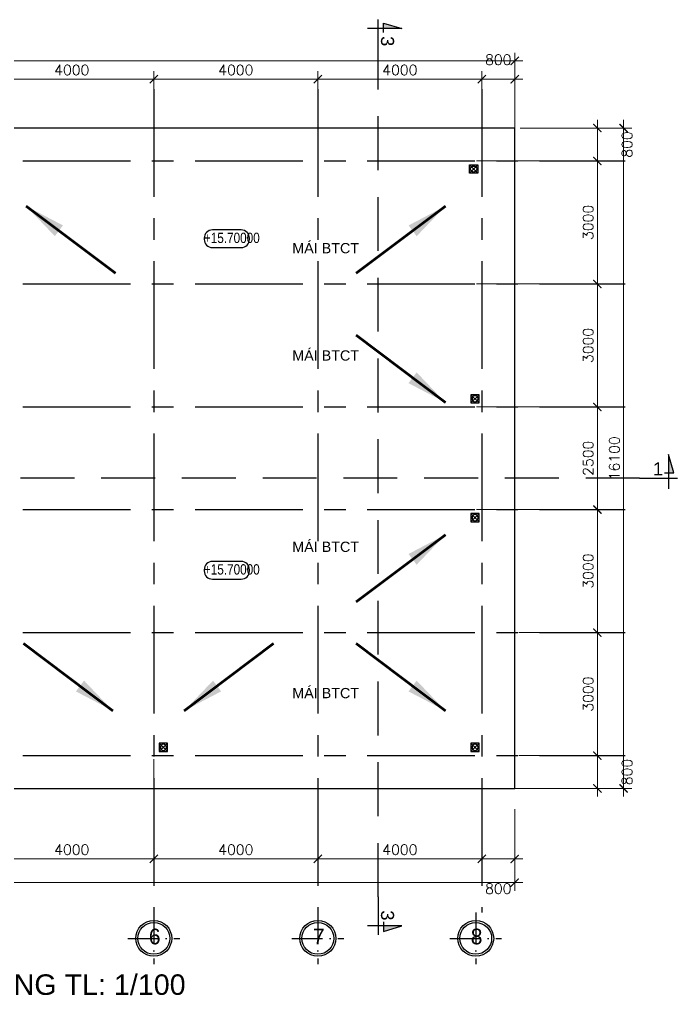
# Model space of a CAD drawing. Header units: inches. Extents: x 452443 to 881249, y 975131 to 1198310.
# Drawn here: x 812523 to 828563, y 1077493 to 1101381 of the extents above; entities that cross this region are included whole.
import ezdxf
from ezdxf.enums import TextEntityAlignment as Align

# ---------------------------------------------------------------- set-up
doc = ezdxf.new("R2010")
doc.units = ezdxf.units.IN
doc.header["$LTSCALE"] = 3.5
doc.header["$MEASUREMENT"] = 0
for name, pattern in [('ACAD_ISO10W100', [18, 12, -3, 0, -3]), ('CENTER', [2, 1.25, -0.25, 0.25, -0.25]), ('HIDDEN', [0.375, 0.25, -0.125])]:
    doc.linetypes.add(name, pattern=pattern)
for name, color, linetype in [('DOOR-84', 84, 'Continuous'), ('hatch', 4, 'Continuous'), ('HATCH47', 47, 'Continuous'), ('Net thay', 140, 'Continuous'), ('Netcat', 5, 'Continuous'), ('NOI THAT', 42, 'Continuous'), ('phong', 2, 'Continuous'), ('text', 3, 'Continuous'), ('TEXT2', 7, 'Continuous'), ('thuocdo', 3, 'Continuous'), ('Truc', 252, 'Continuous'), ('VISIONABLE-LINE126', 126, 'Continuous')]:
    doc.layers.add(name, color=color, linetype=linetype)
doc.styles.add('romand', font='romand.shx')
doc.styles.add('STYLE5', font='VAVON_.TTF')
doc.styles.add('THONG', font='VHELVCN0.TTF', dxfattribs={"height": 250})
doc.styles.add('VNI-HELVE', font='VHELVEN0.TTF')
doc.dimstyles.new('TL100', dxfattribs={"dimscale": 100, "dimtxt": 2.5, "dimasz": 2, "dimexe": 2, "dimexo": 1, "dimgap": 1, "dimtad": 1, "dimdec": 0, "dimzin": 0, "dimdsep": 46, "dimtxsty": 'romand', "dimblk": 'ARCHTICK', "dimcen": 2, "dimdle": 2, "dimclrd": 256, "dimclre": 256, "dimclrt": 7, "dimadec": 0, "dimazin": 0, "dimtfac": 0.004, "dimtdec": 0, "dimtmove": 2, "dimatfit": 3, "dimfxl": 1, "dimtolj": 1, "dimtzin": 0, "dimlwd": 20, "dimlwe": 20, "dimarcsym": 1})

# ---------------------------------------------------------------- blocks, each defined once
blk = doc.blocks.new('truc tron')
at = {"layer": 'DOOR-84', "linetype": 'ACAD_ISO10W100', "ltscale": 20}
for p, q in [((0, -710), (0, 710)), ((710, 0), (-710, 0))]:
    blk.add_line(p, q, dxfattribs=at)
at = {"layer": 'DOOR-84', "linetype": 'Continuous'}
blk.add_circle((0, 0), 492, dxfattribs=at)
at = {"layer": 'NOI THAT', "linetype": 'Continuous'}
blk.add_circle((0, 0), 437, dxfattribs=at)
blk = doc.blocks.new('thu-nuoc')
blk.add_lwpolyline([(0, -200), (-200, -200), (-200, 0), (0, 0)], close=True)
blk.add_circle((-100, -100), 75)
at = {"layer": 'hatch'}
for p, q in [((-200, 0), (0, -200)), ((0, 0), (-200, -200))]:
    blk.add_line(p, q, dxfattribs=at)
blk = doc.blocks.new('dc')
at = {"layer": 'Netcat'}
blk.add_hatch(color=256, dxfattribs=at).paths.add_polyline_path([(828, 672), (828, 147), (989, 147)])
for p, q in [((828, 672), (828, -310)), ((989, 147), (828, 672)), ((0, 0), (1087, 0)), ((717, 147), (989, 147))]:
    blk.add_line(p, q, dxfattribs=at)
at = {"style": 'VNI-HELVE', "flags": 4}
blk.add_attdef('E', text='', height=375, dxfattribs=at).set_placement((482, 272), align=Align.MIDDLE_CENTER)
blk = doc.blocks.new('_ArchTick')
at = {"color": 0, "linetype": 'ByBlock', "const_width": 0.15}
blk.add_lwpolyline([(-0.5, -0.5), (0.5, 0.5)], dxfattribs=at)
blk = doc.blocks.new('*D1927')
at = {"layer": 'DEFPOINTS', "color": 0}
for p in [(815795, 1083446), (811795, 1083143), (815795, 1080918)]:
    blk.add_point(p, dxfattribs=at)
at = {"layer": 'thuocdo', "lineweight": 20}
for p, q in [((815795, 1083346), (815795, 1080718)), ((811795, 1083043), (811795, 1080718)), ((811595, 1080918), (815995, 1080918))]:
    blk.add_line(p, q, dxfattribs=at)
at = {"layer": 'thuocdo', "lineweight": 20, "xscale": 200, "yscale": 200, "zscale": 200, "rotation": 180}
blk.add_blockref('_ArchTick', (811795, 1080918), dxfattribs=at)
at = {"layer": 'thuocdo', "lineweight": 20, "xscale": 200, "yscale": 200, "zscale": 200}
blk.add_blockref('_ArchTick', (815795, 1080918), dxfattribs=at)
at = {"layer": 'thuocdo', "color": 7, "insert": (813795, 1081143), "char_height": 250, "attachment_point": 5, "style": 'romand'}
blk.add_mtext('\\A1;4000', dxfattribs=at)
blk = doc.blocks.new('*D1928')
at = {"layer": 'DEFPOINTS', "color": 0}
for p in [(815795, 1083446), (819795, 1080918), (819795, 1080187)]:
    blk.add_point(p, dxfattribs=at)
at = {"layer": 'thuocdo', "lineweight": 20}
for p, q in [((815795, 1083346), (815795, 1080718)), ((819795, 1080287), (819795, 1081118)), ((815595, 1080918), (819995, 1080918))]:
    blk.add_line(p, q, dxfattribs=at)
at = {"layer": 'thuocdo', "lineweight": 20, "xscale": 200, "yscale": 200, "zscale": 200, "rotation": 180}
blk.add_blockref('_ArchTick', (815795, 1080918), dxfattribs=at)
at = {"layer": 'thuocdo', "lineweight": 20, "xscale": 200, "yscale": 200, "zscale": 200}
blk.add_blockref('_ArchTick', (819795, 1080918), dxfattribs=at)
at = {"layer": 'thuocdo', "color": 7, "insert": (817795, 1081143), "char_height": 250, "attachment_point": 5, "style": 'romand'}
blk.add_mtext('\\A1;4000', dxfattribs=at)
blk = doc.blocks.new('*D1929')
at = {"layer": 'DEFPOINTS', "color": 0}
for p in [(823795, 1082134), (823795, 1080918), (819795, 1080187)]:
    blk.add_point(p, dxfattribs=at)
at = {"layer": 'thuocdo', "lineweight": 20}
for p, q in [((823795, 1082034), (823795, 1080718)), ((819795, 1080287), (819795, 1081118)), ((819595, 1080918), (823995, 1080918))]:
    blk.add_line(p, q, dxfattribs=at)
at = {"layer": 'thuocdo', "lineweight": 20, "xscale": 200, "yscale": 200, "zscale": 200, "rotation": 180}
blk.add_blockref('_ArchTick', (819795, 1080918), dxfattribs=at)
at = {"layer": 'thuocdo', "lineweight": 20, "xscale": 200, "yscale": 200, "zscale": 200}
blk.add_blockref('_ArchTick', (823795, 1080918), dxfattribs=at)
at = {"layer": 'thuocdo', "color": 7, "insert": (821795, 1081143), "char_height": 250, "attachment_point": 5, "style": 'romand'}
blk.add_mtext('\\A1;4000', dxfattribs=at)
blk = doc.blocks.new('*D1936')
at = {"layer": 'DEFPOINTS', "color": 0}
for p in [(794495, 1082361), (824595, 1082212), (824595, 1080339)]:
    blk.add_point(p, dxfattribs=at)
at = {"layer": 'thuocdo', "lineweight": 20}
for p, q in [((794495, 1082261), (794495, 1080139)), ((824595, 1082112), (824595, 1080139)), ((794295, 1080339), (824795, 1080339))]:
    blk.add_line(p, q, dxfattribs=at)
at = {"layer": 'thuocdo', "lineweight": 20, "xscale": 200, "yscale": 200, "zscale": 200, "rotation": 180}
blk.add_blockref('_ArchTick', (794495, 1080339), dxfattribs=at)
at = {"layer": 'thuocdo', "lineweight": 20, "xscale": 200, "yscale": 200, "zscale": 200}
blk.add_blockref('_ArchTick', (824595, 1080339), dxfattribs=at)
at = {"layer": 'thuocdo', "color": 7, "insert": (809545, 1080564), "char_height": 250, "attachment_point": 5, "style": 'romand'}
blk.add_mtext('\\A1;30100', dxfattribs=at)
blk = doc.blocks.new('*D1937')
at = {"layer": 'DEFPOINTS', "color": 0}
for p in [(824595, 1100375), (794495, 1098284), (824595, 1098284)]:
    blk.add_point(p, dxfattribs=at)
at = {"layer": 'thuocdo', "lineweight": 20}
for p, q in [((794495, 1098384), (794495, 1100575)), ((824595, 1098384), (824595, 1100575)), ((794295, 1100375), (824795, 1100375))]:
    blk.add_line(p, q, dxfattribs=at)
at = {"layer": 'thuocdo', "lineweight": 20, "xscale": 200, "yscale": 200, "zscale": 200, "rotation": 180}
blk.add_blockref('_ArchTick', (794495, 1100375), dxfattribs=at)
at = {"layer": 'thuocdo', "lineweight": 20, "xscale": 200, "yscale": 200, "zscale": 200}
blk.add_blockref('_ArchTick', (824595, 1100375), dxfattribs=at)
at = {"layer": 'thuocdo', "color": 7, "insert": (809545, 1100600), "char_height": 250, "attachment_point": 5, "style": 'romand'}
blk.add_mtext('\\A1;30100', dxfattribs=at)
blk = doc.blocks.new('*D1940')
at = {"layer": 'DEFPOINTS', "color": 0}
for p in [(819795, 1099928), (815795, 1097650), (819795, 1097650)]:
    blk.add_point(p, dxfattribs=at)
at = {"layer": 'thuocdo', "lineweight": 20}
for p, q in [((815795, 1097750), (815795, 1100128)), ((819795, 1097750), (819795, 1100128)), ((815595, 1099928), (819995, 1099928))]:
    blk.add_line(p, q, dxfattribs=at)
at = {"layer": 'thuocdo', "lineweight": 20, "xscale": 200, "yscale": 200, "zscale": 200, "rotation": 180}
blk.add_blockref('_ArchTick', (815795, 1099928), dxfattribs=at)
at = {"layer": 'thuocdo', "lineweight": 20, "xscale": 200, "yscale": 200, "zscale": 200}
blk.add_blockref('_ArchTick', (819795, 1099928), dxfattribs=at)
at = {"layer": 'thuocdo', "color": 7, "insert": (817795, 1100153), "char_height": 250, "attachment_point": 5, "style": 'romand'}
blk.add_mtext('\\A1;4000', dxfattribs=at)
blk = doc.blocks.new('*D1943')
at = {"layer": 'DEFPOINTS', "color": 0}
for p in [(815795, 1099928), (811795, 1097845), (815795, 1097650)]:
    blk.add_point(p, dxfattribs=at)
at = {"layer": 'thuocdo', "lineweight": 20}
for p, q in [((811795, 1097945), (811795, 1100128)), ((815795, 1097750), (815795, 1100128)), ((811595, 1099928), (815995, 1099928))]:
    blk.add_line(p, q, dxfattribs=at)
at = {"layer": 'thuocdo', "lineweight": 20, "xscale": 200, "yscale": 200, "zscale": 200, "rotation": 180}
blk.add_blockref('_ArchTick', (811795, 1099928), dxfattribs=at)
at = {"layer": 'thuocdo', "lineweight": 20, "xscale": 200, "yscale": 200, "zscale": 200}
blk.add_blockref('_ArchTick', (815795, 1099928), dxfattribs=at)
at = {"layer": 'thuocdo', "color": 7, "insert": (813795, 1100153), "char_height": 250, "attachment_point": 5, "style": 'romand'}
blk.add_mtext('\\A1;4000', dxfattribs=at)
blk = doc.blocks.new('*D1944')
at = {"layer": 'DEFPOINTS', "color": 0}
for p in [(823568, 1094936), (826611, 1094936), (823568, 1091936)]:
    blk.add_point(p, dxfattribs=at)
at = {"layer": 'thuocdo', "lineweight": 20}
for p, q in [((826611, 1091736), (826611, 1095136)), ((823668, 1094936), (826811, 1094936)), ((823668, 1091936), (826811, 1091936))]:
    blk.add_line(p, q, dxfattribs=at)
at = {"layer": 'thuocdo', "lineweight": 20, "xscale": 200, "yscale": 200, "zscale": 200}
for p, rotation in [((826611, 1094936), 90), ((826611, 1091936), 270)]:
    blk.add_blockref('_ArchTick', p, dxfattribs=dict(at, rotation=rotation))
at = {"layer": 'thuocdo', "color": 7, "insert": (826386, 1093436), "char_height": 250, "attachment_point": 5, "rotation": 90, "style": 'romand'}
blk.add_mtext('\\A1;3000', dxfattribs=at)
blk = doc.blocks.new('*D1945')
at = {"layer": 'DEFPOINTS', "color": 0}
for p in [(823568, 1091936), (826611, 1091936), (823568, 1089436)]:
    blk.add_point(p, dxfattribs=at)
at = {"layer": 'thuocdo', "lineweight": 20}
for p, q in [((826611, 1089236), (826611, 1092136)), ((823668, 1091936), (826811, 1091936)), ((823668, 1089436), (826811, 1089436))]:
    blk.add_line(p, q, dxfattribs=at)
at = {"layer": 'thuocdo', "lineweight": 20, "xscale": 200, "yscale": 200, "zscale": 200}
for p, rotation in [((826611, 1091936), 90), ((826611, 1089436), 270)]:
    blk.add_blockref('_ArchTick', p, dxfattribs=dict(at, rotation=rotation))
at = {"layer": 'thuocdo', "color": 7, "insert": (826386, 1090686), "char_height": 250, "attachment_point": 5, "rotation": 90, "style": 'romand'}
blk.add_mtext('\\A1;2500', dxfattribs=at)
blk = doc.blocks.new('*D1946')
at = {"layer": 'DEFPOINTS', "color": 0}
for p in [(823795, 1099928), (823795, 1097846), (819795, 1097650)]:
    blk.add_point(p, dxfattribs=at)
at = {"layer": 'thuocdo', "lineweight": 20}
for p, q in [((819795, 1097750), (819795, 1100128)), ((823795, 1097946), (823795, 1100128)), ((819595, 1099928), (823995, 1099928))]:
    blk.add_line(p, q, dxfattribs=at)
at = {"layer": 'thuocdo', "lineweight": 20, "xscale": 200, "yscale": 200, "zscale": 200, "rotation": 180}
blk.add_blockref('_ArchTick', (819795, 1099928), dxfattribs=at)
at = {"layer": 'thuocdo', "lineweight": 20, "xscale": 200, "yscale": 200, "zscale": 200}
blk.add_blockref('_ArchTick', (823795, 1099928), dxfattribs=at)
at = {"layer": 'thuocdo', "color": 7, "insert": (821795, 1100153), "char_height": 250, "attachment_point": 5, "style": 'romand'}
blk.add_mtext('\\A1;4000', dxfattribs=at)
blk = doc.blocks.new('*D1947')
at = {"layer": 'DEFPOINTS', "color": 0}
for p in [(823568, 1097936), (826611, 1097936), (823568, 1094936)]:
    blk.add_point(p, dxfattribs=at)
at = {"layer": 'thuocdo', "lineweight": 20}
for p, q in [((823668, 1097936), (826811, 1097936)), ((826611, 1094736), (826611, 1098136)), ((823668, 1094936), (826811, 1094936))]:
    blk.add_line(p, q, dxfattribs=at)
at = {"layer": 'thuocdo', "lineweight": 20, "xscale": 200, "yscale": 200, "zscale": 200}
for p, rotation in [((826611, 1097936), 90), ((826611, 1094936), 270)]:
    blk.add_blockref('_ArchTick', p, dxfattribs=dict(at, rotation=rotation))
at = {"layer": 'thuocdo', "color": 7, "insert": (826386, 1096436), "char_height": 250, "attachment_point": 5, "rotation": 90, "style": 'romand'}
blk.add_mtext('\\A1;3000', dxfattribs=at)
blk = doc.blocks.new('*D1948')
at = {"layer": 'DEFPOINTS', "color": 0}
for p in [(825918, 1098736), (824091, 1082636), (827251, 1082636)]:
    blk.add_point(p, dxfattribs=at)
at = {"layer": 'thuocdo', "lineweight": 20}
for p, q in [((827251, 1098936), (827251, 1082436)), ((826018, 1098736), (827451, 1098736)), ((824191, 1082636), (827451, 1082636))]:
    blk.add_line(p, q, dxfattribs=at)
at = {"layer": 'thuocdo', "lineweight": 20, "xscale": 200, "yscale": 200, "zscale": 200}
for p, rotation in [((827251, 1098736), 90), ((827251, 1082636), 270)]:
    blk.add_blockref('_ArchTick', p, dxfattribs=dict(at, rotation=rotation))
at = {"layer": 'thuocdo', "color": 7, "insert": (827026, 1090686), "char_height": 250, "attachment_point": 5, "rotation": 90, "style": 'romand'}
blk.add_mtext('\\A1;16100', dxfattribs=at)
blk = doc.blocks.new('*D2338')
at = {"layer": 'DEFPOINTS', "color": 0}
for p in [(824595, 1099928), (823795, 1098876), (824595, 1098729)]:
    blk.add_point(p, dxfattribs=at)
at = {"layer": 'thuocdo', "linetype": 'Continuous', "lineweight": 20}
for p, q in [((823795, 1098976), (823795, 1100128)), ((824595, 1098829), (824595, 1100128)), ((823595, 1099928), (824795, 1099928))]:
    blk.add_line(p, q, dxfattribs=at)
at = {"layer": 'thuocdo', "lineweight": 20, "xscale": 200, "yscale": 200, "zscale": 200, "rotation": 180}
blk.add_blockref('_ArchTick', (823795, 1099928), dxfattribs=at)
at = {"layer": 'thuocdo', "lineweight": 20, "xscale": 200, "yscale": 200, "zscale": 200}
blk.add_blockref('_ArchTick', (824595, 1099928), dxfattribs=at)
at = {"layer": 'thuocdo', "color": 7, "insert": (824195, 1100403), "char_height": 250, "attachment_point": 5, "style": 'romand'}
blk.add_mtext('\\A1;800', dxfattribs=at)
blk = doc.blocks.new('*D2339')
at = {"layer": 'DEFPOINTS', "color": 0}
for p in [(824632, 1098736), (826611, 1098736), (825061, 1097936)]:
    blk.add_point(p, dxfattribs=at)
at = {"layer": 'thuocdo', "linetype": 'Continuous', "lineweight": 20}
for p, q in [((826611, 1097736), (826611, 1098936)), ((824732, 1098736), (826811, 1098736)), ((825161, 1097936), (826811, 1097936))]:
    blk.add_line(p, q, dxfattribs=at)
at = {"layer": 'thuocdo', "lineweight": 20, "xscale": 200, "yscale": 200, "zscale": 200}
for p, rotation in [((826611, 1098736), 90), ((826611, 1097936), 270)]:
    blk.add_blockref('_ArchTick', p, dxfattribs=dict(at, rotation=rotation))
at = {"layer": 'thuocdo', "color": 7, "insert": (827336, 1098336), "char_height": 250, "attachment_point": 5, "rotation": 90, "style": 'romand'}
blk.add_mtext('\\A1;800', dxfattribs=at)
blk = doc.blocks.new('*D2341')
at = {"layer": 'DEFPOINTS', "color": 0}
for p in [(823795, 1082234), (824595, 1082234), (824595, 1080918)]:
    blk.add_point(p, dxfattribs=at)
at = {"layer": 'thuocdo', "linetype": 'Continuous', "lineweight": 20}
for p, q in [((823795, 1082134), (823795, 1080718)), ((824595, 1082134), (824595, 1080718)), ((823595, 1080918), (824795, 1080918))]:
    blk.add_line(p, q, dxfattribs=at)
at = {"layer": 'thuocdo', "lineweight": 20, "xscale": 200, "yscale": 200, "zscale": 200, "rotation": 180}
blk.add_blockref('_ArchTick', (823795, 1080918), dxfattribs=at)
at = {"layer": 'thuocdo', "lineweight": 20, "xscale": 200, "yscale": 200, "zscale": 200}
blk.add_blockref('_ArchTick', (824595, 1080918), dxfattribs=at)
at = {"layer": 'thuocdo', "color": 7, "insert": (824195, 1080193), "char_height": 250, "attachment_point": 5, "style": 'romand'}
blk.add_mtext('\\A1;800', dxfattribs=at)
blk = doc.blocks.new('*D2419')
at = {"layer": 'DEFPOINTS', "color": 0}
for p in [(824595, 1089436), (824595, 1086436), (826611, 1086436)]:
    blk.add_point(p, dxfattribs=at)
at = {"layer": 'thuocdo', "lineweight": 20}
for p, q in [((826611, 1089636), (826611, 1086236)), ((824695, 1089436), (826811, 1089436)), ((824695, 1086436), (826811, 1086436))]:
    blk.add_line(p, q, dxfattribs=at)
at = {"layer": 'thuocdo', "lineweight": 20, "xscale": 200, "yscale": 200, "zscale": 200}
for p, rotation in [((826611, 1089436), 90), ((826611, 1086436), 270)]:
    blk.add_blockref('_ArchTick', p, dxfattribs=dict(at, rotation=rotation))
at = {"layer": 'thuocdo', "color": 7, "insert": (826386, 1087936), "char_height": 250, "attachment_point": 5, "rotation": 90, "style": 'romand'}
blk.add_mtext('\\A1;3000', dxfattribs=at)
blk = doc.blocks.new('*D2420')
at = {"layer": 'DEFPOINTS', "color": 0}
for p in [(824595, 1086436), (824595, 1083436), (826611, 1083436)]:
    blk.add_point(p, dxfattribs=at)
at = {"layer": 'thuocdo', "linetype": 'Continuous', "lineweight": 20}
for p, q in [((826611, 1086636), (826611, 1083236)), ((824695, 1086436), (826811, 1086436)), ((824695, 1083436), (826811, 1083436))]:
    blk.add_line(p, q, dxfattribs=at)
at = {"layer": 'thuocdo', "lineweight": 20, "xscale": 200, "yscale": 200, "zscale": 200}
for p, rotation in [((826611, 1086436), 90), ((826611, 1083436), 270)]:
    blk.add_blockref('_ArchTick', p, dxfattribs=dict(at, rotation=rotation))
at = {"layer": 'thuocdo', "color": 7, "insert": (826386, 1084936), "char_height": 250, "attachment_point": 5, "rotation": 90, "style": 'romand'}
blk.add_mtext('\\A1;3000', dxfattribs=at)
blk = doc.blocks.new('*D2421')
at = {"layer": 'DEFPOINTS', "color": 0}
for p in [(824595, 1083436), (824595, 1082636), (826611, 1082636)]:
    blk.add_point(p, dxfattribs=at)
at = {"layer": 'thuocdo', "linetype": 'Continuous', "lineweight": 20}
for p, q in [((826611, 1083636), (826611, 1082436)), ((824695, 1083436), (826811, 1083436)), ((824695, 1082636), (826811, 1082636))]:
    blk.add_line(p, q, dxfattribs=at)
at = {"layer": 'thuocdo', "lineweight": 20, "xscale": 200, "yscale": 200, "zscale": 200}
for p, rotation in [((826611, 1083436), 90), ((826611, 1082636), 270)]:
    blk.add_blockref('_ArchTick', p, dxfattribs=dict(at, rotation=rotation))
at = {"layer": 'thuocdo', "color": 7, "insert": (827336, 1083036), "char_height": 250, "attachment_point": 5, "rotation": 90, "style": 'romand'}
blk.add_mtext('\\A1;800', dxfattribs=at)
blk = doc.blocks.new('CAODO2')
at = {"layer": 'Net thay', "ltscale": 3}
blk.add_lwpolyline([(0, 0), (701, 0, 0.414214), (901, 200), (901, 229, 0.414214), (701, 429), (0, 429, 0.414214), (-200, 229), (-200, 200, 0.414214)], format="xyb", close=True, dxfattribs=at)
at = {"style": 'THONG', "flags": 4}
blk.add_attdef('%%P0.000', (-115, 111, 803), '', height=250, dxfattribs=at)

msp = doc.modelspace()

# ---------------------------------------------------------------- linework, layer by layer
at = {"layer": 'HATCH47', "linetype": 'HIDDEN', "ltscale": 1500}
for points in [[(821268.2, 1079992.1), (821268.2, 1100457.5)], [(827639.1, 1090203.6), (791638.2, 1090203.6)]]:
    msp.add_lwpolyline(points, dxfattribs=at)
at = {"layer": 'Net thay'}
msp.add_lwpolyline([(814595.5, 1082636.5), (824595.5, 1082636.5), (824595.5, 1098736.5), (794495.5, 1098736.5), (794495.5, 1082636.5)], close=True, dxfattribs=at)
at = {"layer": 'Truc', "linetype": 'CENTER', "ltscale": 600}
for points in [[(815795.5, 1099688.2), (815795.5, 1079612.5)], [(819795.5, 1099688.2), (819795.5, 1079612.5)], [(823795.5, 1099688.2), (823795.5, 1079612.5)], [(791600.5, 1097936.5), (827292.4, 1097936.5)], [(791600.5, 1094936.5), (827292.4, 1094936.5)], [(791600.5, 1091936.5), (827292.4, 1091936.5)], [(791600.5, 1089436.5), (827292.4, 1089436.5)], [(791600.5, 1086436.5), (827292.4, 1086436.5)], [(791600.5, 1083436.5), (827292.4, 1083436.5)]]:
    msp.add_lwpolyline(points, dxfattribs=at)

# ---------------------------------------------------------------- block references
msp.add_blockref('thu-nuoc', (823695.5, 1097836.5))
at = {"xscale": -1}
for p in [(823529.9, 1092236.5), (823529.9, 1089336.5), (815929.9, 1083736.5), (823529.9, 1083736.5)]:
    msp.add_blockref('thu-nuoc', p, dxfattribs=at)
at = {"layer": 'phong'}
ref = msp.add_blockref('dc', (821268.2, 1100457.5), dxfattribs=dict(at, xscale=-0.8499999999767169, yscale=0.8499999999767169, zscale=0.8500000000058208, rotation=270))
ref.add_attrib('E', '3', dxfattribs={"layer": '0', "height": 318.8, "rotation": 270, "style": 'VNI-HELVE'}).set_placement((821494.4, 1100853.6), align=Align.MIDDLE_CENTER)
ref = msp.add_blockref('CAODO2', (817225.5, 1095822.7), dxfattribs=at)
ref.add_attrib('%%P0.000', '+15.70000', (817016.6, 1095934.8, 803.4), dxfattribs={"layer": '0', "height": 250, "style": 'THONG', "flags": 4})
ref = msp.add_blockref('dc', (827639.1, 1090203.6), dxfattribs=dict(at, xscale=0.8499999999767169, yscale=0.8499999999767169, zscale=0.8500000000058208))
ref.add_attrib('E', '1', dxfattribs={"layer": '0', "height": 318.8, "style": 'VNI-HELVE'}).set_placement((828090.2, 1090429.8), align=Align.MIDDLE_CENTER)
ref = msp.add_blockref('CAODO2', (817225.5, 1087740), dxfattribs=at)
ref.add_attrib('%%P0.000', '+15.70000', (817016.6, 1087852.1, 803.4), dxfattribs={"layer": '0', "height": 250, "style": 'THONG', "flags": 4})
ref = msp.add_blockref('dc', (821268.2, 1079992.1), dxfattribs=dict(at, xscale=0.8499999999767169, yscale=0.8499999999767169, zscale=0.8500000000058208, rotation=270))
ref.add_attrib('E', '3', dxfattribs={"layer": '0', "height": 318.8, "rotation": 270, "style": 'VNI-HELVE'}).set_placement((821494.4, 1079541), align=Align.MIDDLE_CENTER)
at = {"layer": 'VISIONABLE-LINE126', "linetype": 'Continuous', "xscale": 0.8886240000138059, "yscale": 0.8886240000138059, "zscale": 0.8886240000138059, "rotation": 180}
for p in [(815795.5, 1078981.2), (819795.5, 1078981.2), (823645.5, 1078981.2)]:
    msp.add_blockref('truc tron', p, dxfattribs=at)

# ---------------------------------------------------------------- texts
at = {"layer": 'text', "linetype": 'Continuous', "style": 'STYLE5'}
for s, p in [('6', (815817.3, 1078834.6)), ('7', (819817.3, 1078834.6)), ('8', (823667.3, 1078834.6))]:
    msp.add_text(s, height=382.5, dxfattribs=at).set_placement(p, align=Align.CENTER)
at = {"layer": 'TEXT2', "attachment_point": 1, "style": 'VNI-HELVE'}
for s, width, insert, char_height in [('{\\C7;MAÙI BTCT}', 4203.104, (819171.5, 1095933.5), 250), ('{\\C7;MAÙI BTCT}', 4203.104, (819171.5, 1093316.9), 250), ('{\\C7;MAÙI BTCT}', 4203.104, (819171.5, 1088652.6), 250), ('{\\C7;MAÙI BTCT}', 4203.104, (819171.5, 1085085.7), 250), ('{\\C7;MAËT BAÈNG SAÂN THÖÔÏNG TL: 1/100}', 16977.87, (804780.5, 1078102.9), 500)]:
    msp.add_mtext_dynamic_manual_height_columns(s, width=width, gutter_width=1000, heights=[0], dxfattribs=dict(at, insert=insert, char_height=char_height))

# ---------------------------------------------------------------- dimensions: what is measured, and where the dimension line sits
at = {"layer": 'thuocdo'}
for base, p1, p2, picture, middle in [((824595.5, 1100375), (794495.5, 1098284.5), (824595.5, 1098284.5), '*D1937', (809545.5, 1100600)), ((815795.5, 1099927.5), (811795.5, 1097845.2), (815795.5, 1097650.4), '*D1943', (813795.5, 1100152.5)), ((819795.5, 1099927.5), (815795.5, 1097650.4), (819795.5, 1097650.4), '*D1940', (817795.5, 1100152.5)), ((823795.5, 1099927.5), (819795.5, 1097650.4), (823795.5, 1097845.9), '*D1946', (821795.5, 1100152.5)), ((815795.5, 1080918.4), (811795.5, 1083143.2), (815795.5, 1083446.3), '*D1927', (813795.5, 1081143.4)), ((819795.5, 1080918.4), (815795.5, 1083446.3), (819795.5, 1080186.6), '*D1928', (817795.5, 1081143.4)), ((824595.5, 1080339.1), (794495.5, 1082361.2), (824595.5, 1082211.8), '*D1936', (809545.5, 1080564.1)), ((823795.5, 1080918.4), (819795.5, 1080186.6), (823795.5, 1082133.6), '*D1929', (821795.5, 1081143.4))]:
    dim = msp.add_linear_dim(base=base, p1=p1, p2=p2, dimstyle='TL100', override={"dimarcsym": 1}, dxfattribs=at)
    dim.commit()
    dim.dimension.update_dxf_attribs({"geometry": picture, "text_midpoint": middle})
for base, p1, p2, picture, middle in [((824595.5, 1099927.5), (823795.5, 1098876.3), (824595.5, 1098728.8), '*D2338', (824195.5, 1100402.5)), ((824595.5, 1080918.4), (823795.5, 1082234.5), (824595.5, 1082234.5), '*D2341', (824195.5, 1080193.4))]:
    dim = msp.add_linear_dim(base=base, p1=p1, p2=p2, dimstyle='TL100', dxfattribs=at)
    dim.commit()
    dim.dimension.update_dxf_attribs({"geometry": picture, "text_midpoint": middle})
for base, p1, p2, picture, middle in [((827251.2, 1082636.5), (825918.4, 1098736.5), (824091.5, 1082636.5), '*D1948', (827026.2, 1090686.5)), ((826611, 1097936.5), (823568.3, 1094936.5), (823568.3, 1097936.5), '*D1947', (826386, 1096436.5)), ((826611, 1094936.5), (823568.3, 1091936.5), (823568.3, 1094936.5), '*D1944', (826386, 1093436.5)), ((826611, 1091936.5), (823568.3, 1089436.5), (823568.3, 1091936.5), '*D1945', (826386, 1090686.5)), ((826611, 1086436.5), (824595.5, 1089436.5), (824595.5, 1086436.5), '*D2419', (826386, 1087936.5))]:
    dim = msp.add_linear_dim(base=base, p1=p1, p2=p2, angle=90, dimstyle='TL100', override={"dimarcsym": 1}, dxfattribs=at)
    dim.commit()
    dim.dimension.update_dxf_attribs({"geometry": picture, "text_midpoint": middle})
for base, p1, p2, picture, middle in [((826611, 1098736.5), (825060.9, 1097936.5), (824632.1, 1098736.5), '*D2339', (827336, 1098336.5)), ((826611, 1083436.5), (824595.5, 1086436.5), (824595.5, 1083436.5), '*D2420', (826386, 1084936.5)), ((826611, 1082636.5), (824595.5, 1083436.5), (824595.5, 1082636.5), '*D2421', (827336, 1083036.5))]:
    dim = msp.add_linear_dim(base=base, p1=p1, p2=p2, angle=90, dimstyle='TL100', dxfattribs=at)
    dim.commit()
    dim.dimension.update_dxf_attribs({"geometry": picture, "text_midpoint": middle})

# ---------------------------------------------------------------- leaders
at = {"layer": 'Net thay'}
for points in [[(812682.8, 1096833), (814858.5, 1095196.8)], [(822904.9, 1096833), (820729.3, 1095196.8)], [(822904.9, 1092047.3), (820729.3, 1093683.5)], [(822904.9, 1088822.8), (820729.3, 1087186.7)], [(814794.5, 1084532), (812618.9, 1086168.2)], [(816539.1, 1084532), (818714.8, 1086168.2)], [(822904.9, 1084532), (820729.3, 1086168.2)]]:
    msp.add_leader(points, dimstyle='TL100', override={"dimasz": 10, "dimtad": 0, "dimfxl": 10, "dimlwd": 65535, "dimarcsym": 1}, dxfattribs=at)

doc.saveas('drawing.dxf')
